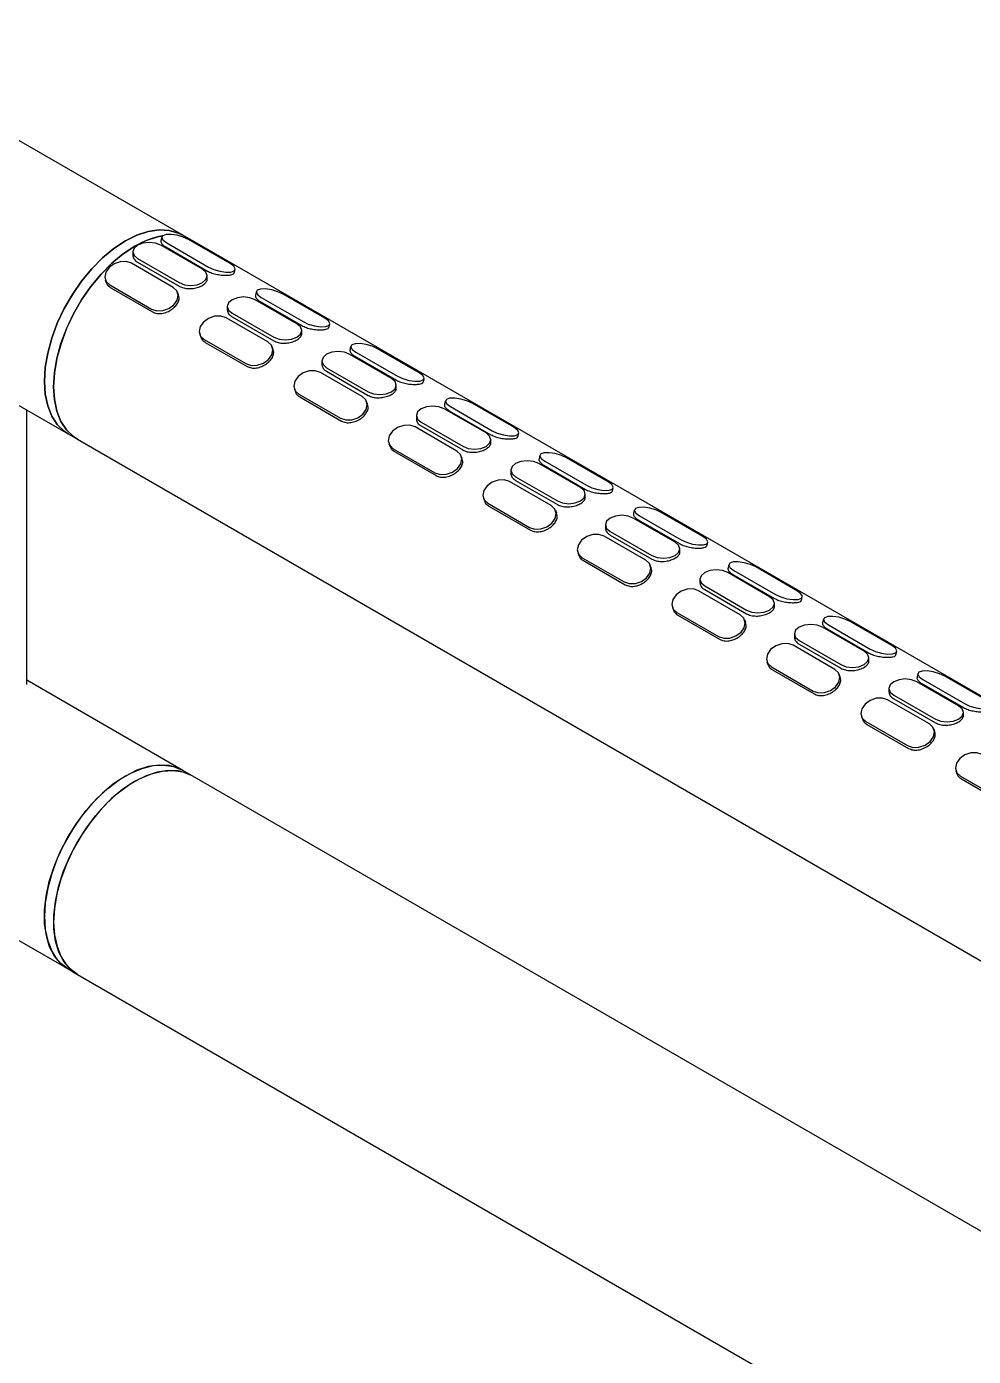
# Model space of a CAD drawing. Extents: x 3624 to 4218, y -1644 to -1224.
# Drawn here: x 4083.3 to 4119.4, y -1363.4 to -1312.7 of the extents above; entities that cross this region are included whole.
import ezdxf

# ---------------------------------------------------------------- set-up
doc = ezdxf.new("R2010")
doc.units = 0
doc.header["$LTSCALE"] = 23.1
doc.header["$MEASUREMENT"] = 0
doc.layers.get('0').update_dxf_attribs({"linetype": 'CONTINUOUS'})

msp = doc.modelspace()

# ---------------------------------------------------------------- linework, layer by layer
at = {"color": 7, "linetype": 'Continuous', "lineweight": 25}
for p, q in [((4089.229, -1320.67), (4075.44, -1312.71)), ((4088.429, -1320.737), (4088.395, -1320.866)), ((4088.618, -1320.963), (4090.209, -1321.881)), ((4089.582, -1320.874), (4089.229, -1320.67)), ((4091.039, -1321.752), (4089.448, -1320.833)), ((4150.04, -1355.775), (4089.582, -1320.874)), ((4087.32, -1321.303), (4087.32, -1321.424)), ((4089.978, -1321.967), (4088.387, -1321.049)), ((4088.577, -1321.117), (4090.168, -1322.035)), ((4088.863, -1322.657), (4087.272, -1321.739)), ((4087.503, -1321.558), (4089.094, -1322.477)), ((4087.503, -1321.697), (4089.094, -1322.616)), ((4091.193, -1322.107), (4091.228, -1321.978)), ((4086.273, -1322.377), (4086.311, -1322.476)), ((4090.161, -1322.343), (4090.161, -1322.223)), ((4086.441, -1322.567), (4088.032, -1323.485)), ((4086.482, -1322.674), (4088.073, -1323.592)), ((4089.069, -1322.946), (4089.031, -1322.847)), ((4092.035, -1322.818), (4092.001, -1322.948)), ((4094.645, -1323.833), (4093.054, -1322.915)), ((4090.926, -1323.385), (4090.926, -1323.506)), ((4093.584, -1324.049), (4091.993, -1323.131)), ((4092.183, -1323.199), (4093.774, -1324.117)), ((4092.224, -1323.045), (4093.815, -1323.963)), ((4092.469, -1324.739), (4090.878, -1323.821)), ((4091.109, -1323.64), (4092.7, -1324.559)), ((4091.109, -1323.779), (4092.7, -1324.698)), ((4078.273, -1324.449), (4084.854, -1328.248)), ((4089.879, -1324.459), (4089.917, -1324.558)), ((4093.767, -1324.425), (4093.767, -1324.304)), ((4094.8, -1324.189), (4094.834, -1324.06)), ((4090.047, -1324.649), (4091.638, -1325.567)), ((4090.088, -1324.755), (4091.679, -1325.674)), ((4092.675, -1325.028), (4092.637, -1324.929)), ((4095.642, -1324.9), (4095.607, -1325.029)), ((4098.252, -1325.915), (4096.661, -1324.997)), ((4094.532, -1325.467), (4094.532, -1325.587)), ((4097.19, -1326.131), (4095.599, -1325.213)), ((4095.789, -1325.281), (4097.38, -1326.199)), ((4095.83, -1325.126), (4097.421, -1326.045)), ((4096.075, -1326.821), (4094.484, -1325.902)), ((4094.715, -1325.722), (4096.306, -1326.641)), ((4094.715, -1325.861), (4096.306, -1326.779)), ((4093.486, -1326.541), (4093.524, -1326.64)), ((4097.373, -1326.507), (4097.373, -1326.386)), ((4098.406, -1326.27), (4098.44, -1326.141)), ((4093.654, -1326.731), (4095.245, -1327.649)), ((4093.695, -1326.837), (4095.286, -1327.756)), ((4096.281, -1327.11), (4096.243, -1327.011)), ((4099.248, -1326.982), (4099.213, -1327.111)), ((4101.858, -1327.997), (4100.267, -1327.079)), ((4083.272, -1337.809), (4083.272, -1327.335)), ((4098.139, -1327.549), (4098.139, -1327.669)), ((4100.797, -1328.213), (4099.206, -1327.294)), ((4099.395, -1327.362), (4100.986, -1328.281)), ((4099.437, -1327.208), (4101.028, -1328.127)), ((4099.682, -1328.903), (4098.091, -1327.984)), ((4098.322, -1327.804), (4099.913, -1328.722)), ((4098.322, -1327.943), (4099.913, -1328.861)), ((4084.854, -1328.248), (4085.207, -1328.452)), ((4085.207, -1328.452), (4145.665, -1363.353)), ((4097.092, -1328.623), (4097.13, -1328.722)), ((4100.98, -1328.588), (4100.98, -1328.468)), ((4102.012, -1328.352), (4102.047, -1328.223)), ((4097.26, -1328.812), (4098.851, -1329.731)), ((4097.301, -1328.919), (4098.892, -1329.838)), ((4099.888, -1329.192), (4099.85, -1329.093)), ((4102.854, -1329.064), (4102.82, -1329.193)), ((4101.745, -1329.631), (4101.745, -1329.751)), ((4104.403, -1330.295), (4102.812, -1329.376)), ((4103.002, -1329.444), (4104.593, -1330.363)), ((4103.043, -1329.29), (4104.634, -1330.209)), ((4105.464, -1330.079), (4103.873, -1329.16)), ((4103.288, -1330.985), (4101.697, -1330.066)), ((4101.928, -1329.886), (4103.519, -1330.804)), ((4101.928, -1330.025), (4103.519, -1330.943)), ((4104.586, -1330.67), (4104.586, -1330.55)), ((4105.618, -1330.434), (4105.653, -1330.305)), ((4100.698, -1330.704), (4100.736, -1330.803)), ((4100.866, -1330.894), (4102.457, -1331.813)), ((4100.907, -1331.001), (4102.498, -1331.919)), ((4106.46, -1331.146), (4106.426, -1331.275)), ((4103.494, -1331.273), (4103.456, -1331.174)), ((4108.009, -1332.377), (4106.418, -1331.458)), ((4106.608, -1331.526), (4108.199, -1332.444)), ((4106.649, -1331.372), (4108.24, -1332.29)), ((4109.07, -1332.161), (4107.479, -1331.242)), ((4106.894, -1333.066), (4105.303, -1332.148)), ((4105.351, -1331.713), (4105.351, -1331.833)), ((4105.534, -1331.968), (4107.125, -1332.886)), ((4105.534, -1332.106), (4107.125, -1333.025)), ((4108.192, -1332.752), (4108.192, -1332.632)), ((4109.225, -1332.516), (4109.259, -1332.387)), ((4104.304, -1332.786), (4104.342, -1332.885)), ((4104.472, -1332.976), (4106.063, -1333.894)), ((4104.513, -1333.083), (4106.104, -1334.001)), ((4107.1, -1333.355), (4107.062, -1333.256)), ((4111.615, -1334.458), (4110.024, -1333.54)), ((4110.067, -1333.228), (4110.032, -1333.357)), ((4110.214, -1333.608), (4111.805, -1334.526)), ((4110.255, -1333.454), (4111.846, -1334.372)), ((4112.677, -1334.243), (4111.086, -1333.324)), ((4108.957, -1333.794), (4108.957, -1333.915)), ((4109.14, -1334.05), (4110.731, -1334.968)), ((4109.14, -1334.188), (4110.731, -1335.107)), ((4110.5, -1335.148), (4108.909, -1334.23)), ((4112.831, -1334.598), (4112.865, -1334.469)), ((4107.911, -1334.868), (4107.949, -1334.967)), ((4108.079, -1335.058), (4109.67, -1335.976)), ((4108.12, -1335.165), (4109.711, -1336.083)), ((4111.798, -1334.834), (4111.798, -1334.714)), ((4110.706, -1335.437), (4110.668, -1335.338)), ((4115.222, -1336.54), (4113.631, -1335.622)), ((4113.673, -1335.31), (4113.638, -1335.439)), ((4113.82, -1335.69), (4115.411, -1336.608)), ((4113.862, -1335.536), (4115.453, -1336.454)), ((4116.283, -1336.324), (4114.692, -1335.406)), ((4112.564, -1335.876), (4112.564, -1335.997)), ((4112.747, -1336.131), (4114.338, -1337.05)), ((4114.107, -1337.23), (4112.516, -1336.312)), ((4112.747, -1336.27), (4114.338, -1337.189)), ((4116.437, -1336.68), (4116.472, -1336.551)), ((4111.517, -1336.95), (4111.555, -1337.049)), ((4111.685, -1337.14), (4113.276, -1338.058)), ((4111.726, -1337.246), (4113.317, -1338.165)), ((4115.405, -1336.916), (4115.405, -1336.795)), ((4089.229, -1341.083), (4083.272, -1337.645)), ((4114.313, -1337.519), (4114.275, -1337.42)), ((4118.828, -1338.622), (4117.237, -1337.704)), ((4117.279, -1337.391), (4117.245, -1337.52)), ((4117.468, -1337.617), (4119.059, -1338.536)), ((4119.889, -1338.406), (4118.298, -1337.488)), ((4116.17, -1337.958), (4116.17, -1338.078)), ((4116.353, -1338.213), (4117.944, -1339.132)), ((4117.427, -1337.772), (4119.018, -1338.69)), ((4117.713, -1339.312), (4116.122, -1338.393)), ((4116.353, -1338.352), (4117.944, -1339.27)), ((4115.123, -1339.032), (4115.161, -1339.131)), ((4115.291, -1339.222), (4116.882, -1340.14)), ((4119.011, -1338.998), (4119.011, -1338.877)), ((4115.332, -1339.328), (4116.923, -1340.247)), ((4117.919, -1339.601), (4117.881, -1339.502)), ((4071.065, -1340.701), (4084.854, -1348.661)), ((4089.582, -1341.288), (4089.229, -1341.083)), ((4150.04, -1376.189), (4089.582, -1341.288)), ((4118.729, -1341.114), (4118.767, -1341.213)), ((4118.897, -1341.303), (4120.488, -1342.222)), ((4118.938, -1341.41), (4120.529, -1342.329)), ((4084.854, -1348.661), (4085.207, -1348.865)), ((4085.207, -1348.865), (4145.665, -1383.767))]:
    msp.add_line(p, q, dxfattribs=at)
at = {"color": 7, "linetype": 'Continuous', "lineweight": 25, "flags": 128}
for points in [[(4083.948, -1326.245), (4083.979, -1325.718), (4084.073, -1325.166), (4084.227, -1324.599), (4084.439, -1324.03), (4084.703, -1323.469), (4085.015, -1322.929), (4085.369, -1322.419), (4085.756, -1321.951), (4086.17, -1321.534), (4086.601, -1321.177), (4087.041, -1320.887), (4087.481, -1320.669), (4087.913, -1320.528), (4088.326, -1320.467), (4088.714, -1320.488), (4089.067, -1320.59), (4089.229, -1320.67)], [(4089.229, -1320.67), (4089.067, -1320.59), (4088.714, -1320.488), (4088.326, -1320.467), (4087.913, -1320.528), (4087.481, -1320.669), (4087.041, -1320.887), (4086.601, -1321.177), (4086.17, -1321.534), (4085.756, -1321.951), (4085.369, -1322.419), (4085.015, -1322.929), (4084.703, -1323.469), (4084.439, -1324.03), (4084.227, -1324.599), (4084.073, -1325.166), (4083.979, -1325.718), (4083.948, -1326.245), (4083.979, -1326.735), (4084.073, -1327.179), (4084.227, -1327.567), (4084.439, -1327.893), (4084.703, -1328.148), (4084.854, -1328.248)], [(4084.301, -1326.449), (4084.333, -1325.922), (4084.427, -1325.37), (4084.581, -1324.803), (4084.792, -1324.234), (4085.057, -1323.673), (4085.369, -1323.133), (4085.722, -1322.623), (4086.11, -1322.155), (4086.523, -1321.738), (4086.955, -1321.381), (4087.395, -1321.091), (4087.835, -1320.873), (4088.266, -1320.732), (4088.456, -1320.695)], [(4088.387, -1321.049), (4088.184, -1320.971), (4087.945, -1320.943), (4087.706, -1320.97), (4087.503, -1321.049), (4087.367, -1321.165), (4087.32, -1321.303), (4087.367, -1321.441), (4087.503, -1321.558)], [(4089.448, -1320.833), (4089.248, -1320.74), (4089.014, -1320.672), (4088.784, -1320.637), (4088.591, -1320.643), (4088.466, -1320.687), (4088.427, -1320.763), (4088.48, -1320.86), (4088.618, -1320.963)], [(4089.156, -1320.709), (4089.421, -1320.794), (4089.582, -1320.874)], [(4089.582, -1320.874), (4089.422, -1320.794), (4089.156, -1320.709)], [(4087.397, -1321.089), (4086.957, -1321.38), (4086.525, -1321.737), (4086.112, -1322.153), (4085.724, -1322.621), (4085.37, -1323.13), (4085.058, -1323.671), (4084.793, -1324.231), (4084.582, -1324.801), (4084.427, -1325.367), (4084.333, -1325.92), (4084.301, -1326.447), (4084.332, -1326.937), (4084.426, -1327.381), (4084.58, -1327.77), (4084.791, -1328.095), (4085.055, -1328.351), (4085.207, -1328.452)], [(4087.272, -1321.739), (4087.071, -1321.673), (4086.838, -1321.68), (4086.607, -1321.759), (4086.415, -1321.898), (4086.289, -1322.076), (4086.25, -1322.265), (4086.304, -1322.438), (4086.441, -1322.567)], [(4089.094, -1322.477), (4089.297, -1322.555), (4089.536, -1322.583), (4089.775, -1322.555), (4089.978, -1322.477), (4090.113, -1322.36), (4090.161, -1322.222), (4090.113, -1322.084), (4089.978, -1321.967)], [(4090.209, -1321.881), (4090.41, -1321.974), (4090.643, -1322.043), (4090.873, -1322.077), (4091.066, -1322.072), (4091.191, -1322.027), (4091.23, -1321.951), (4091.177, -1321.854), (4091.039, -1321.752)], [(4088.032, -1323.485), (4088.233, -1323.551), (4088.466, -1323.544), (4088.697, -1323.465), (4088.889, -1323.326), (4089.015, -1323.149), (4089.054, -1322.959), (4089, -1322.786), (4088.863, -1322.657)], [(4091.993, -1323.131), (4091.79, -1323.053), (4091.551, -1323.025), (4091.312, -1323.052), (4091.109, -1323.13), (4090.974, -1323.247), (4090.926, -1323.385), (4090.974, -1323.523), (4091.109, -1323.64)], [(4093.054, -1322.915), (4092.854, -1322.822), (4092.62, -1322.754), (4092.39, -1322.719), (4092.197, -1322.725), (4092.072, -1322.769), (4092.033, -1322.845), (4092.087, -1322.942), (4092.224, -1323.045)], [(4090.878, -1323.821), (4090.677, -1323.754), (4090.444, -1323.761), (4090.213, -1323.84), (4090.021, -1323.98), (4089.895, -1324.157), (4089.856, -1324.347), (4089.91, -1324.52), (4090.047, -1324.649)], [(4092.7, -1324.559), (4092.903, -1324.637), (4093.142, -1324.665), (4093.381, -1324.637), (4093.584, -1324.559), (4093.72, -1324.442), (4093.767, -1324.304), (4093.72, -1324.166), (4093.584, -1324.049)], [(4093.815, -1323.963), (4094.016, -1324.056), (4094.249, -1324.124), (4094.48, -1324.159), (4094.672, -1324.153), (4094.797, -1324.109), (4094.836, -1324.033), (4094.783, -1323.936), (4094.645, -1323.833)], [(4091.638, -1325.567), (4091.839, -1325.633), (4092.072, -1325.626), (4092.303, -1325.547), (4092.496, -1325.408), (4092.621, -1325.23), (4092.66, -1325.041), (4092.607, -1324.868), (4092.469, -1324.739)], [(4096.661, -1324.997), (4096.46, -1324.904), (4096.227, -1324.835), (4095.996, -1324.801), (4095.804, -1324.806), (4095.678, -1324.851), (4095.639, -1324.927), (4095.693, -1325.024), (4095.83, -1325.126)], [(4095.599, -1325.213), (4095.397, -1325.134), (4095.157, -1325.107), (4094.918, -1325.134), (4094.715, -1325.212), (4094.58, -1325.329), (4094.532, -1325.467), (4094.58, -1325.605), (4094.715, -1325.722)], [(4094.484, -1325.902), (4094.284, -1325.836), (4094.05, -1325.843), (4093.82, -1325.922), (4093.627, -1326.061), (4093.502, -1326.239), (4093.463, -1326.429), (4093.516, -1326.601), (4093.654, -1326.731)], [(4097.421, -1326.045), (4097.622, -1326.138), (4097.855, -1326.206), (4098.086, -1326.241), (4098.278, -1326.235), (4098.404, -1326.191), (4098.443, -1326.115), (4098.389, -1326.018), (4098.252, -1325.915)], [(4084.854, -1328.248), (4084.703, -1328.148), (4084.439, -1327.893), (4084.227, -1327.567), (4084.073, -1327.179), (4083.979, -1326.735), (4083.948, -1326.245)], [(4085.207, -1328.452), (4085.057, -1328.352), (4084.792, -1328.097), (4084.581, -1327.771), (4084.427, -1327.383), (4084.333, -1326.939), (4084.301, -1326.449)], [(4096.306, -1326.641), (4096.509, -1326.719), (4096.748, -1326.746), (4096.988, -1326.719), (4097.19, -1326.641), (4097.326, -1326.524), (4097.373, -1326.386), (4097.326, -1326.248), (4097.19, -1326.131)], [(4095.245, -1327.649), (4095.445, -1327.715), (4095.679, -1327.708), (4095.909, -1327.629), (4096.102, -1327.49), (4096.227, -1327.312), (4096.266, -1327.123), (4096.213, -1326.95), (4096.075, -1326.821)], [(4100.267, -1327.079), (4100.066, -1326.986), (4099.833, -1326.917), (4099.602, -1326.883), (4099.41, -1326.888), (4099.285, -1326.933), (4099.246, -1327.009), (4099.299, -1327.106), (4099.437, -1327.208)], [(4099.206, -1327.294), (4099.003, -1327.216), (4098.764, -1327.189), (4098.524, -1327.216), (4098.322, -1327.294), (4098.186, -1327.411), (4098.139, -1327.549), (4098.186, -1327.687), (4098.322, -1327.804)], [(4098.091, -1327.984), (4097.89, -1327.918), (4097.656, -1327.925), (4097.426, -1328.004), (4097.233, -1328.143), (4097.108, -1328.321), (4097.069, -1328.511), (4097.122, -1328.683), (4097.26, -1328.812)], [(4101.028, -1328.127), (4101.228, -1328.219), (4101.462, -1328.288), (4101.692, -1328.322), (4101.885, -1328.317), (4102.01, -1328.273), (4102.049, -1328.196), (4101.995, -1328.1), (4101.858, -1327.997)], [(4099.913, -1328.722), (4100.115, -1328.801), (4100.355, -1328.828), (4100.594, -1328.801), (4100.797, -1328.723), (4100.932, -1328.606), (4100.98, -1328.468), (4100.932, -1328.33), (4100.797, -1328.213)], [(4098.851, -1329.731), (4099.052, -1329.797), (4099.285, -1329.79), (4099.516, -1329.711), (4099.708, -1329.572), (4099.833, -1329.394), (4099.872, -1329.204), (4099.819, -1329.032), (4099.682, -1328.903)], [(4103.873, -1329.16), (4103.673, -1329.068), (4103.439, -1328.999), (4103.209, -1328.965), (4103.016, -1328.97), (4102.891, -1329.014), (4102.852, -1329.091), (4102.905, -1329.188), (4103.043, -1329.29)], [(4102.812, -1329.376), (4102.609, -1329.298), (4102.37, -1329.27), (4102.131, -1329.298), (4101.928, -1329.376), (4101.792, -1329.493), (4101.745, -1329.631), (4101.792, -1329.769), (4101.928, -1329.886)], [(4101.697, -1330.066), (4101.496, -1330), (4101.263, -1330.007), (4101.032, -1330.086), (4100.839, -1330.225), (4100.714, -1330.403), (4100.675, -1330.593), (4100.729, -1330.765), (4100.866, -1330.894)], [(4104.634, -1330.209), (4104.835, -1330.301), (4105.068, -1330.37), (4105.298, -1330.404), (4105.491, -1330.399), (4105.616, -1330.355), (4105.655, -1330.278), (4105.602, -1330.181), (4105.464, -1330.079)], [(4103.519, -1330.804), (4103.722, -1330.883), (4103.961, -1330.91), (4104.2, -1330.883), (4104.403, -1330.805), (4104.538, -1330.688), (4104.586, -1330.55), (4104.538, -1330.412), (4104.403, -1330.295)], [(4102.457, -1331.813), (4102.658, -1331.879), (4102.891, -1331.872), (4103.122, -1331.793), (4103.314, -1331.654), (4103.44, -1331.476), (4103.479, -1331.286), (4103.425, -1331.114), (4103.288, -1330.985)], [(4107.479, -1331.242), (4107.279, -1331.15), (4107.045, -1331.081), (4106.815, -1331.047), (4106.622, -1331.052), (4106.497, -1331.096), (4106.458, -1331.173), (4106.512, -1331.269), (4106.649, -1331.372)], [(4106.418, -1331.458), (4106.215, -1331.38), (4105.976, -1331.352), (4105.737, -1331.38), (4105.534, -1331.458), (4105.399, -1331.575), (4105.351, -1331.713), (4105.399, -1331.851), (4105.534, -1331.968)], [(4105.303, -1332.148), (4105.102, -1332.082), (4104.869, -1332.089), (4104.638, -1332.168), (4104.446, -1332.307), (4104.32, -1332.485), (4104.281, -1332.674), (4104.335, -1332.847), (4104.472, -1332.976)], [(4108.24, -1332.29), (4108.441, -1332.383), (4108.674, -1332.452), (4108.905, -1332.486), (4109.097, -1332.481), (4109.222, -1332.436), (4109.261, -1332.36), (4109.208, -1332.263), (4109.07, -1332.161)], [(4107.125, -1332.886), (4107.328, -1332.964), (4107.567, -1332.992), (4107.806, -1332.965), (4108.009, -1332.886), (4108.145, -1332.77), (4108.192, -1332.632), (4108.145, -1332.494), (4108.009, -1332.377)], [(4106.063, -1333.894), (4106.264, -1333.961), (4106.497, -1333.954), (4106.728, -1333.875), (4106.921, -1333.736), (4107.046, -1333.558), (4107.085, -1333.368), (4107.032, -1333.196), (4106.894, -1333.066)], [(4111.086, -1333.324), (4110.885, -1333.231), (4110.652, -1333.163), (4110.421, -1333.128), (4110.229, -1333.134), (4110.103, -1333.178), (4110.064, -1333.254), (4110.118, -1333.351), (4110.255, -1333.454)], [(4110.024, -1333.54), (4109.822, -1333.462), (4109.582, -1333.434), (4109.343, -1333.462), (4109.14, -1333.54), (4109.005, -1333.657), (4108.957, -1333.795), (4109.005, -1333.933), (4109.14, -1334.05)], [(4108.909, -1334.23), (4108.709, -1334.164), (4108.475, -1334.171), (4108.245, -1334.25), (4108.052, -1334.389), (4107.927, -1334.567), (4107.888, -1334.756), (4107.941, -1334.929), (4108.079, -1335.058)], [(4110.731, -1334.968), (4110.934, -1335.046), (4111.173, -1335.074), (4111.413, -1335.046), (4111.615, -1334.968), (4111.751, -1334.851), (4111.798, -1334.713), (4111.751, -1334.575), (4111.615, -1334.458)], [(4111.846, -1334.372), (4112.047, -1334.465), (4112.28, -1334.534), (4112.511, -1334.568), (4112.703, -1334.563), (4112.829, -1334.518), (4112.868, -1334.442), (4112.814, -1334.345), (4112.677, -1334.243)], [(4109.67, -1335.976), (4109.87, -1336.042), (4110.104, -1336.035), (4110.334, -1335.956), (4110.527, -1335.817), (4110.652, -1335.64), (4110.691, -1335.45), (4110.638, -1335.277), (4110.5, -1335.148)], [(4114.692, -1335.406), (4114.491, -1335.313), (4114.258, -1335.245), (4114.027, -1335.21), (4113.835, -1335.216), (4113.71, -1335.26), (4113.671, -1335.336), (4113.724, -1335.433), (4113.862, -1335.536)], [(4113.631, -1335.622), (4113.428, -1335.544), (4113.189, -1335.516), (4112.949, -1335.543), (4112.747, -1335.621), (4112.611, -1335.738), (4112.564, -1335.876), (4112.611, -1336.014), (4112.747, -1336.131)], [(4112.516, -1336.312), (4112.315, -1336.246), (4112.081, -1336.253), (4111.851, -1336.332), (4111.658, -1336.471), (4111.533, -1336.648), (4111.494, -1336.838), (4111.547, -1337.011), (4111.685, -1337.14)], [(4114.338, -1337.05), (4114.54, -1337.128), (4114.78, -1337.156), (4115.019, -1337.128), (4115.222, -1337.05), (4115.357, -1336.933), (4115.405, -1336.795), (4115.357, -1336.657), (4115.222, -1336.54)], [(4115.453, -1336.454), (4115.653, -1336.547), (4115.887, -1336.616), (4116.117, -1336.65), (4116.31, -1336.644), (4116.435, -1336.6), (4116.474, -1336.524), (4116.42, -1336.427), (4116.283, -1336.324)], [(4113.276, -1338.058), (4113.477, -1338.124), (4113.71, -1338.117), (4113.941, -1338.038), (4114.133, -1337.899), (4114.258, -1337.721), (4114.297, -1337.532), (4114.244, -1337.359), (4114.107, -1337.23)], [(4117.237, -1337.704), (4117.034, -1337.625), (4116.795, -1337.598), (4116.556, -1337.625), (4116.353, -1337.703), (4116.217, -1337.82), (4116.17, -1337.958), (4116.217, -1338.096), (4116.353, -1338.213)], [(4118.298, -1337.488), (4118.097, -1337.395), (4117.864, -1337.326), (4117.634, -1337.292), (4117.441, -1337.298), (4117.316, -1337.342), (4117.277, -1337.418), (4117.33, -1337.515), (4117.468, -1337.617)], [(4116.122, -1338.393), (4115.921, -1338.327), (4115.688, -1338.334), (4115.457, -1338.413), (4115.264, -1338.552), (4115.139, -1338.73), (4115.1, -1338.92), (4115.154, -1339.092), (4115.291, -1339.222)], [(4117.944, -1339.132), (4118.147, -1339.21), (4118.386, -1339.237), (4118.625, -1339.21), (4118.828, -1339.132), (4118.963, -1339.015), (4119.011, -1338.877), (4118.963, -1338.739), (4118.828, -1338.622)], [(4119.059, -1338.536), (4119.26, -1338.629), (4119.493, -1338.697), (4119.723, -1338.732), (4119.916, -1338.726), (4120.041, -1338.682), (4120.08, -1338.606), (4120.027, -1338.509), (4119.889, -1338.406)], [(4116.882, -1340.14), (4117.083, -1340.206), (4117.316, -1340.199), (4117.547, -1340.12), (4117.739, -1339.981), (4117.865, -1339.803), (4117.904, -1339.614), (4117.85, -1339.441), (4117.713, -1339.312)], [(4119.728, -1340.475), (4119.527, -1340.409), (4119.294, -1340.416), (4119.063, -1340.495), (4118.871, -1340.634), (4118.745, -1340.812), (4118.706, -1341.002), (4118.76, -1341.174), (4118.897, -1341.303)], [(4089.229, -1341.083), (4089.067, -1341.003), (4088.714, -1340.902), (4088.326, -1340.881), (4087.913, -1340.942), (4087.481, -1341.082), (4087.041, -1341.3), (4086.601, -1341.591), (4086.17, -1341.948), (4085.756, -1342.365), (4085.369, -1342.833), (4085.015, -1343.342), (4084.703, -1343.883), (4084.439, -1344.443), (4084.227, -1345.013), (4084.073, -1345.579), (4083.979, -1346.132), (4083.948, -1346.658), (4083.979, -1347.149), (4084.073, -1347.592), (4084.227, -1347.981), (4084.439, -1348.306), (4084.703, -1348.561), (4084.854, -1348.661)], [(4089.582, -1341.288), (4089.413, -1341.204), (4089.059, -1341.104), (4088.671, -1341.086), (4088.257, -1341.148), (4087.826, -1341.29), (4087.385, -1341.51), (4086.945, -1341.802), (4086.514, -1342.16), (4086.101, -1342.578), (4085.714, -1343.047), (4085.362, -1343.558), (4085.051, -1344.099), (4084.787, -1344.66), (4084.577, -1345.229), (4084.424, -1345.796), (4084.331, -1346.347), (4084.301, -1346.873), (4084.334, -1347.363), (4084.429, -1347.805), (4084.585, -1348.193), (4084.797, -1348.516), (4085.063, -1348.77), (4085.207, -1348.865)], [(4084.553, -1344.186), (4084.84, -1343.633), (4085.172, -1343.105), (4085.542, -1342.613), (4085.942, -1342.168), (4086.365, -1341.777), (4086.801, -1341.449), (4087.243, -1341.191), (4087.68, -1341.008), (4088.104, -1340.904), (4088.507, -1340.88), (4088.88, -1340.938), (4089.215, -1341.076), (4089.229, -1341.083)], [(4084.907, -1344.39), (4085.194, -1343.837), (4085.525, -1343.309), (4085.895, -1342.817), (4086.296, -1342.372), (4086.718, -1341.981), (4087.155, -1341.653), (4087.596, -1341.395), (4088.034, -1341.212), (4088.458, -1341.108), (4088.86, -1341.084), (4089.233, -1341.142), (4089.569, -1341.28), (4089.582, -1341.288)], [(4084.854, -1348.661), (4084.576, -1348.454), (4084.335, -1348.166), (4084.149, -1347.811), (4084.022, -1347.396), (4083.957, -1346.93), (4083.954, -1346.422), (4084.014, -1345.882), (4084.136, -1345.322), (4084.317, -1344.753), (4084.553, -1344.186)], [(4085.207, -1348.865), (4084.93, -1348.658), (4084.689, -1348.37), (4084.503, -1348.015), (4084.376, -1347.6), (4084.311, -1347.134), (4084.308, -1346.626), (4084.368, -1346.086), (4084.49, -1345.526), (4084.67, -1344.957), (4084.907, -1344.39)]]:
    msp.add_lwpolyline(points, dxfattribs=at)
at = {"color": 7, "linetype": 'Continuous', "lineweight": 25}
msp.add_arc((4088.968, -1323.688), 3.037, 99.7038, 121.1624, dxfattribs=at)
for points, knots in [([(4088.402, -1320.868), (4088.398, -1320.877), (4088.38, -1320.912), (4088.419, -1320.991), (4088.496, -1321.068), (4088.56, -1321.107), (4088.577, -1321.117)], [0, 0, 0, 0, 0.128937, 0.500809, 0.872889, 1, 1, 1, 1]), ([(4087.32, -1321.424), (4087.327, -1321.468), (4087.34, -1321.556), (4087.423, -1321.647), (4087.487, -1321.687), (4087.503, -1321.697)], [0, 0, 0, 0, 0.423031, 0.853085, 1, 1, 1, 1]), ([(4086.318, -1322.474), (4086.321, -1322.488), (4086.336, -1322.555), (4086.402, -1322.622), (4086.466, -1322.663), (4086.482, -1322.674)], [0, 0, 0, 0, 0.158836, 0.785812, 1, 1, 1, 1]), ([(4089.094, -1322.616), (4089.148, -1322.641), (4089.257, -1322.69), (4089.464, -1322.712), (4089.676, -1322.693), (4089.873, -1322.636), (4090.034, -1322.553), (4090.131, -1322.453), (4090.172, -1322.38), (4090.16, -1322.343), (4090.16, -1322.343)], [0, 0, 0, 0, 0.142207, 0.284379, 0.427466, 0.571164, 0.713874, 0.855555, 0.997737, 1, 1, 1, 1]), ([(4090.168, -1322.035), (4090.222, -1322.062), (4090.33, -1322.116), (4090.536, -1322.168), (4090.745, -1322.196), (4090.938, -1322.199), (4091.087, -1322.179), (4091.175, -1322.148), (4091.183, -1322.117), (4091.186, -1322.105)], [0, 0, 0, 0, 0.150008, 0.299978, 0.450914, 0.602493, 0.753032, 0.902484, 1, 1, 1, 1]), ([(4088.073, -1323.592), (4088.127, -1323.615), (4088.234, -1323.662), (4088.433, -1323.659), (4088.635, -1323.603), (4088.822, -1323.498), (4088.972, -1323.361), (4089.067, -1323.207), (4089.103, -1323.063), (4089.075, -1322.983), (4089.062, -1322.948)], [0, 0, 0, 0, 0.1287151, 0.2573982, 0.3869096, 0.5169736, 0.6461443, 0.7743827, 0.9030745, 1, 1, 1, 1]), ([(4092.009, -1322.95), (4092.004, -1322.959), (4091.986, -1322.994), (4092.025, -1323.073), (4092.102, -1323.149), (4092.167, -1323.189), (4092.183, -1323.199)], [0, 0, 0, 0, 0.128937, 0.500809, 0.872889, 1, 1, 1, 1]), ([(4090.927, -1323.505), (4090.933, -1323.549), (4090.946, -1323.638), (4091.029, -1323.729), (4091.093, -1323.769), (4091.109, -1323.779)], [0, 0, 0, 0, 0.423031, 0.853085, 1, 1, 1, 1]), ([(4089.924, -1324.556), (4089.927, -1324.57), (4089.942, -1324.637), (4090.008, -1324.704), (4090.072, -1324.745), (4090.088, -1324.755)], [0, 0, 0, 0, 0.158836, 0.785812, 1, 1, 1, 1]), ([(4092.7, -1324.698), (4092.754, -1324.722), (4092.863, -1324.772), (4093.07, -1324.793), (4093.282, -1324.775), (4093.48, -1324.718), (4093.641, -1324.635), (4093.737, -1324.535), (4093.778, -1324.462), (4093.767, -1324.425), (4093.767, -1324.425)], [0, 0, 0, 0, 0.142207, 0.284379, 0.427466, 0.571164, 0.713874, 0.855555, 0.997737, 1, 1, 1, 1]), ([(4093.774, -1324.117), (4093.828, -1324.144), (4093.937, -1324.198), (4094.142, -1324.25), (4094.351, -1324.278), (4094.544, -1324.281), (4094.693, -1324.261), (4094.781, -1324.23), (4094.789, -1324.199), (4094.792, -1324.186)], [0, 0, 0, 0, 0.150008, 0.299978, 0.450914, 0.602493, 0.753032, 0.902484, 1, 1, 1, 1]), ([(4091.679, -1325.674), (4091.733, -1325.697), (4091.84, -1325.744), (4092.04, -1325.741), (4092.241, -1325.685), (4092.428, -1325.58), (4092.578, -1325.443), (4092.673, -1325.289), (4092.709, -1325.145), (4092.681, -1325.065), (4092.669, -1325.03)], [0, 0, 0, 0, 0.128715, 0.257398, 0.38691, 0.516974, 0.646144, 0.774383, 0.903074, 1, 1, 1, 1]), ([(4095.615, -1325.032), (4095.61, -1325.041), (4095.592, -1325.075), (4095.632, -1325.155), (4095.708, -1325.231), (4095.773, -1325.271), (4095.789, -1325.281)], [0, 0, 0, 0, 0.128937, 0.500809, 0.872889, 1, 1, 1, 1]), ([(4094.533, -1325.587), (4094.539, -1325.631), (4094.552, -1325.72), (4094.635, -1325.81), (4094.699, -1325.851), (4094.715, -1325.861)], [0, 0, 0, 0, 0.423031, 0.853085, 1, 1, 1, 1]), ([(4096.306, -1326.779), (4096.361, -1326.804), (4096.469, -1326.854), (4096.676, -1326.875), (4096.888, -1326.856), (4097.086, -1326.8), (4097.247, -1326.717), (4097.343, -1326.617), (4097.385, -1326.543), (4097.373, -1326.507), (4097.373, -1326.507)], [0, 0, 0, 0, 0.142207, 0.284379, 0.427466, 0.571164, 0.713874, 0.855555, 0.997737, 1, 1, 1, 1]), ([(4097.38, -1326.199), (4097.434, -1326.226), (4097.543, -1326.28), (4097.749, -1326.332), (4097.958, -1326.359), (4098.151, -1326.362), (4098.299, -1326.343), (4098.388, -1326.312), (4098.395, -1326.281), (4098.398, -1326.268)], [0, 0, 0, 0, 0.150008, 0.299978, 0.450914, 0.602493, 0.753032, 0.902484, 1, 1, 1, 1]), ([(4093.53, -1326.638), (4093.533, -1326.651), (4093.549, -1326.719), (4093.615, -1326.785), (4093.678, -1326.827), (4093.695, -1326.837)], [0, 0, 0, 0, 0.158836, 0.785812, 1, 1, 1, 1]), ([(4095.286, -1327.756), (4095.339, -1327.779), (4095.447, -1327.826), (4095.646, -1327.822), (4095.847, -1327.766), (4096.034, -1327.662), (4096.184, -1327.525), (4096.279, -1327.371), (4096.315, -1327.227), (4096.287, -1327.146), (4096.275, -1327.112)], [0, 0, 0, 0, 0.128715, 0.257398, 0.38691, 0.516974, 0.646144, 0.774383, 0.903074, 1, 1, 1, 1]), ([(4099.221, -1327.113), (4099.217, -1327.122), (4099.199, -1327.157), (4099.238, -1327.237), (4099.315, -1327.313), (4099.379, -1327.352), (4099.395, -1327.362)], [0, 0, 0, 0, 0.128937, 0.500809, 0.872889, 1, 1, 1, 1]), ([(4098.139, -1327.669), (4098.146, -1327.713), (4098.159, -1327.802), (4098.241, -1327.892), (4098.305, -1327.933), (4098.322, -1327.943)], [0, 0, 0, 0, 0.423031, 0.853085, 1, 1, 1, 1]), ([(4099.913, -1328.861), (4099.967, -1328.886), (4100.075, -1328.936), (4100.282, -1328.957), (4100.495, -1328.938), (4100.692, -1328.882), (4100.853, -1328.799), (4100.95, -1328.699), (4100.991, -1328.625), (4100.979, -1328.589), (4100.979, -1328.588)], [0, 0, 0, 0, 0.142207, 0.284379, 0.427466, 0.571164, 0.713874, 0.855555, 0.997737, 1, 1, 1, 1]), ([(4100.986, -1328.281), (4101.041, -1328.308), (4101.149, -1328.361), (4101.355, -1328.414), (4101.564, -1328.441), (4101.757, -1328.444), (4101.905, -1328.425), (4101.994, -1328.394), (4102.002, -1328.362), (4102.005, -1328.35)], [0, 0, 0, 0, 0.1500076, 0.2999779, 0.4509137, 0.6024933, 0.7530318, 0.9024839, 1, 1, 1, 1]), ([(4097.136, -1328.72), (4097.139, -1328.733), (4097.155, -1328.801), (4097.221, -1328.867), (4097.285, -1328.909), (4097.301, -1328.919)], [0, 0, 0, 0, 0.158836, 0.785812, 1, 1, 1, 1]), ([(4098.892, -1329.838), (4098.946, -1329.861), (4099.053, -1329.908), (4099.252, -1329.904), (4099.454, -1329.848), (4099.64, -1329.744), (4099.791, -1329.606), (4099.885, -1329.453), (4099.921, -1329.309), (4099.893, -1329.228), (4099.881, -1329.194)], [0, 0, 0, 0, 0.128715, 0.257398, 0.38691, 0.516974, 0.646144, 0.774383, 0.903074, 1, 1, 1, 1]), ([(4102.827, -1329.195), (4102.823, -1329.204), (4102.805, -1329.239), (4102.844, -1329.319), (4102.921, -1329.395), (4102.985, -1329.434), (4103.002, -1329.444)], [0, 0, 0, 0, 0.128937, 0.500809, 0.872889, 1, 1, 1, 1]), ([(4101.745, -1329.751), (4101.752, -1329.795), (4101.765, -1329.884), (4101.847, -1329.974), (4101.912, -1330.014), (4101.928, -1330.025)], [0, 0, 0, 0, 0.423031, 0.853085, 1, 1, 1, 1]), ([(4104.593, -1330.363), (4104.647, -1330.39), (4104.755, -1330.443), (4104.961, -1330.496), (4105.17, -1330.523), (4105.363, -1330.526), (4105.511, -1330.507), (4105.6, -1330.475), (4105.608, -1330.444), (4105.611, -1330.432)], [0, 0, 0, 0, 0.1500076, 0.2999779, 0.4509137, 0.6024933, 0.7530318, 0.9024839, 1, 1, 1, 1]), ([(4100.743, -1330.801), (4100.746, -1330.815), (4100.761, -1330.883), (4100.827, -1330.949), (4100.891, -1330.99), (4100.907, -1331.001)], [0, 0, 0, 0, 0.158836, 0.785812, 1, 1, 1, 1]), ([(4103.519, -1330.943), (4103.573, -1330.968), (4103.682, -1331.018), (4103.889, -1331.039), (4104.101, -1331.02), (4104.298, -1330.964), (4104.459, -1330.88), (4104.556, -1330.78), (4104.597, -1330.707), (4104.585, -1330.671), (4104.585, -1330.67)], [0, 0, 0, 0, 0.1422073, 0.2843792, 0.4274663, 0.5711639, 0.7138744, 0.8555551, 0.9977366, 1, 1, 1, 1]), ([(4102.498, -1331.919), (4102.552, -1331.943), (4102.659, -1331.989), (4102.858, -1331.986), (4103.06, -1331.93), (4103.247, -1331.826), (4103.397, -1331.688), (4103.492, -1331.535), (4103.528, -1331.391), (4103.5, -1331.31), (4103.487, -1331.275)], [0, 0, 0, 0, 0.128715, 0.257398, 0.38691, 0.516974, 0.646144, 0.774383, 0.903074, 1, 1, 1, 1]), ([(4106.434, -1331.277), (4106.429, -1331.286), (4106.411, -1331.321), (4106.45, -1331.401), (4106.527, -1331.477), (4106.592, -1331.516), (4106.608, -1331.526)], [0, 0, 0, 0, 0.128937, 0.500809, 0.872889, 1, 1, 1, 1]), ([(4105.352, -1331.833), (4105.358, -1331.877), (4105.371, -1331.965), (4105.454, -1332.056), (4105.518, -1332.096), (4105.534, -1332.106)], [0, 0, 0, 0, 0.423031, 0.853085, 1, 1, 1, 1]), ([(4108.199, -1332.444), (4108.253, -1332.471), (4108.362, -1332.525), (4108.567, -1332.577), (4108.776, -1332.605), (4108.969, -1332.608), (4109.118, -1332.589), (4109.206, -1332.557), (4109.214, -1332.526), (4109.217, -1332.514)], [0, 0, 0, 0, 0.150008, 0.299978, 0.450914, 0.602493, 0.753032, 0.902484, 1, 1, 1, 1]), ([(4104.349, -1332.883), (4104.352, -1332.897), (4104.367, -1332.965), (4104.433, -1333.031), (4104.497, -1333.072), (4104.513, -1333.083)], [0, 0, 0, 0, 0.158836, 0.785812, 1, 1, 1, 1]), ([(4107.125, -1333.025), (4107.179, -1333.05), (4107.288, -1333.1), (4107.495, -1333.121), (4107.707, -1333.102), (4107.905, -1333.046), (4108.066, -1332.962), (4108.162, -1332.862), (4108.203, -1332.789), (4108.192, -1332.753), (4108.191, -1332.752)], [0, 0, 0, 0, 0.142207, 0.284379, 0.427466, 0.571164, 0.713874, 0.855555, 0.997737, 1, 1, 1, 1]), ([(4106.104, -1334.001), (4106.158, -1334.025), (4106.265, -1334.071), (4106.464, -1334.068), (4106.666, -1334.012), (4106.853, -1333.907), (4107.003, -1333.77), (4107.098, -1333.617), (4107.134, -1333.472), (4107.106, -1333.392), (4107.094, -1333.357)], [0, 0, 0, 0, 0.1287151, 0.2573982, 0.3869096, 0.5169736, 0.6461443, 0.7743827, 0.9030745, 1, 1, 1, 1]), ([(4110.04, -1333.359), (4110.035, -1333.368), (4110.017, -1333.403), (4110.057, -1333.482), (4110.133, -1333.559), (4110.198, -1333.598), (4110.214, -1333.608)], [0, 0, 0, 0, 0.128937, 0.500809, 0.872889, 1, 1, 1, 1]), ([(4108.958, -1333.915), (4108.964, -1333.959), (4108.977, -1334.047), (4109.06, -1334.138), (4109.124, -1334.178), (4109.14, -1334.188)], [0, 0, 0, 0, 0.423031, 0.853085, 1, 1, 1, 1]), ([(4111.805, -1334.526), (4111.859, -1334.553), (4111.968, -1334.607), (4112.174, -1334.659), (4112.383, -1334.687), (4112.576, -1334.69), (4112.724, -1334.67), (4112.813, -1334.639), (4112.82, -1334.608), (4112.823, -1334.596)], [0, 0, 0, 0, 0.150008, 0.299978, 0.450914, 0.602493, 0.753032, 0.902484, 1, 1, 1, 1]), ([(4107.955, -1334.965), (4107.958, -1334.979), (4107.974, -1335.047), (4108.04, -1335.113), (4108.103, -1335.154), (4108.12, -1335.165)], [0, 0, 0, 0, 0.158836, 0.785812, 1, 1, 1, 1]), ([(4110.731, -1335.107), (4110.786, -1335.132), (4110.894, -1335.181), (4111.101, -1335.203), (4111.313, -1335.184), (4111.511, -1335.127), (4111.672, -1335.044), (4111.768, -1334.944), (4111.81, -1334.871), (4111.798, -1334.835), (4111.798, -1334.834)], [0, 0, 0, 0, 0.142207, 0.284379, 0.427466, 0.571164, 0.713874, 0.855555, 0.997737, 1, 1, 1, 1]), ([(4109.711, -1336.083), (4109.764, -1336.106), (4109.872, -1336.153), (4110.071, -1336.15), (4110.272, -1336.094), (4110.459, -1335.989), (4110.609, -1335.852), (4110.704, -1335.699), (4110.74, -1335.554), (4110.712, -1335.474), (4110.7, -1335.439)], [0, 0, 0, 0, 0.128715, 0.257398, 0.38691, 0.516974, 0.646144, 0.774383, 0.903074, 1, 1, 1, 1]), ([(4113.646, -1335.441), (4113.641, -1335.45), (4113.624, -1335.485), (4113.663, -1335.564), (4113.74, -1335.64), (4113.804, -1335.68), (4113.82, -1335.69)], [0, 0, 0, 0, 0.128937, 0.500809, 0.872889, 1, 1, 1, 1]), ([(4112.564, -1335.997), (4112.571, -1336.04), (4112.584, -1336.129), (4112.666, -1336.22), (4112.73, -1336.26), (4112.747, -1336.27)], [0, 0, 0, 0, 0.423031, 0.853085, 1, 1, 1, 1]), ([(4115.411, -1336.608), (4115.466, -1336.635), (4115.574, -1336.689), (4115.78, -1336.741), (4115.989, -1336.769), (4116.182, -1336.772), (4116.33, -1336.752), (4116.419, -1336.721), (4116.426, -1336.69), (4116.429, -1336.677)], [0, 0, 0, 0, 0.150008, 0.299978, 0.450914, 0.602493, 0.753032, 0.902484, 1, 1, 1, 1]), ([(4111.561, -1337.047), (4111.564, -1337.061), (4111.58, -1337.128), (4111.646, -1337.195), (4111.71, -1337.236), (4111.726, -1337.246)], [0, 0, 0, 0, 0.158836, 0.785812, 1, 1, 1, 1]), ([(4114.338, -1337.189), (4114.392, -1337.213), (4114.5, -1337.263), (4114.707, -1337.284), (4114.92, -1337.266), (4115.117, -1337.209), (4115.278, -1337.126), (4115.375, -1337.026), (4115.416, -1336.953), (4115.404, -1336.916), (4115.404, -1336.916)], [0, 0, 0, 0, 0.142207, 0.284379, 0.427466, 0.571164, 0.713874, 0.855555, 0.997737, 1, 1, 1, 1]), ([(4113.317, -1338.165), (4113.37, -1338.188), (4113.478, -1338.235), (4113.677, -1338.232), (4113.879, -1338.176), (4114.065, -1338.071), (4114.216, -1337.934), (4114.31, -1337.78), (4114.346, -1337.636), (4114.318, -1337.556), (4114.306, -1337.521)], [0, 0, 0, 0, 0.128715, 0.257398, 0.38691, 0.516974, 0.646144, 0.774383, 0.903074, 1, 1, 1, 1]), ([(4117.252, -1337.523), (4117.248, -1337.532), (4117.23, -1337.566), (4117.269, -1337.646), (4117.346, -1337.722), (4117.41, -1337.762), (4117.427, -1337.772)], [0, 0, 0, 0, 0.128937, 0.500809, 0.872889, 1, 1, 1, 1]), ([(4116.17, -1338.078), (4116.177, -1338.122), (4116.19, -1338.211), (4116.272, -1338.302), (4116.337, -1338.342), (4116.353, -1338.352)], [0, 0, 0, 0, 0.423031, 0.853085, 1, 1, 1, 1]), ([(4119.018, -1338.69), (4119.072, -1338.717), (4119.18, -1338.771), (4119.386, -1338.823), (4119.595, -1338.85), (4119.788, -1338.853), (4119.936, -1338.834), (4120.025, -1338.803), (4120.033, -1338.772), (4120.036, -1338.759)], [0, 0, 0, 0, 0.1500076, 0.2999779, 0.4509137, 0.6024933, 0.7530318, 0.9024839, 1, 1, 1, 1]), ([(4115.167, -1339.129), (4115.171, -1339.142), (4115.186, -1339.21), (4115.252, -1339.277), (4115.316, -1339.318), (4115.332, -1339.328)], [0, 0, 0, 0, 0.158836, 0.7858118, 1, 1, 1, 1]), ([(4117.944, -1339.27), (4117.998, -1339.295), (4118.107, -1339.345), (4118.314, -1339.366), (4118.526, -1339.347), (4118.723, -1339.291), (4118.884, -1339.208), (4118.981, -1339.108), (4119.022, -1339.034), (4119.01, -1338.998), (4119.01, -1338.998)], [0, 0, 0, 0, 0.1422073, 0.2843792, 0.4274663, 0.5711639, 0.7138744, 0.8555551, 0.9977366, 1, 1, 1, 1]), ([(4116.923, -1340.247), (4116.977, -1340.27), (4117.084, -1340.317), (4117.283, -1340.313), (4117.485, -1340.257), (4117.672, -1340.153), (4117.822, -1340.016), (4117.917, -1339.862), (4117.953, -1339.718), (4117.925, -1339.637), (4117.912, -1339.603)], [0, 0, 0, 0, 0.1287151, 0.2573982, 0.3869096, 0.5169736, 0.6461443, 0.7743827, 0.9030745, 1, 1, 1, 1]), ([(4118.774, -1341.211), (4118.777, -1341.224), (4118.792, -1341.292), (4118.858, -1341.358), (4118.922, -1341.4), (4118.938, -1341.41)], [0, 0, 0, 0, 0.158836, 0.785812, 1, 1, 1, 1])]:
    msp.add_open_spline(points, degree=3, knots=knots, dxfattribs=at)

doc.saveas('drawing.dxf')
